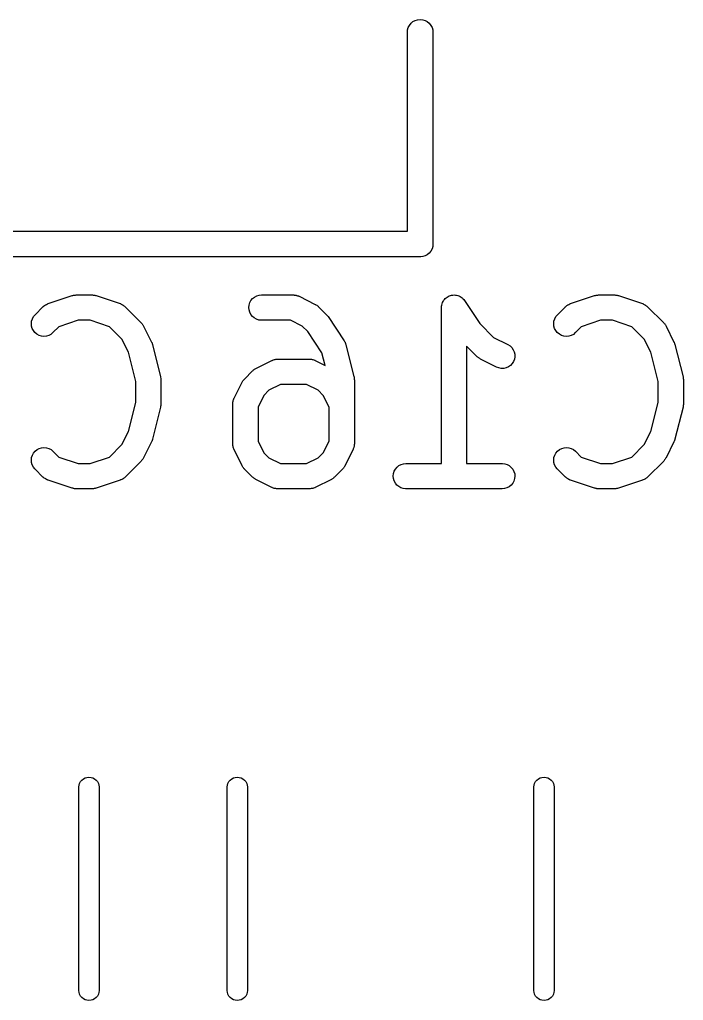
# Model space of a CAD drawing. Extents: x 60.5 to 144.3, y -114.9 to -60.3.
# Drawn here: x 104.3 to 108.24, y -112.46 to -106.64 of the extents above; entities that cross this region are included whole.
import ezdxf

# ---------------------------------------------------------------- set-up
doc = ezdxf.new("R2010")
doc.units = 0
doc.header["$MEASUREMENT"] = 0
doc.layers.add('BLACK', color=7, linetype='CONTINUOUS')

msp = doc.modelspace()

# ---------------------------------------------------------------- linework, layer by layer
at = {"layer": 'BLACK', "linetype": 'CONTINUOUS'}
for p, q in [((106.6, -106.705), (106.604, -106.691)), ((106.604, -106.691), (106.611, -106.678)), ((106.611, -106.678), (106.621, -106.666)), ((106.621, -106.666), (106.632, -106.656)), ((106.632, -106.656), (106.646, -106.649)), ((106.646, -106.649), (106.66, -106.645)), ((106.66, -106.645), (106.675, -106.644)), ((106.675, -106.644), (106.69, -106.645)), ((106.69, -106.645), (106.704, -106.649)), ((106.704, -106.649), (106.717, -106.656)), ((106.717, -106.656), (106.729, -106.666)), ((106.729, -106.666), (106.739, -106.678)), ((106.739, -106.678), (106.746, -106.691)), ((106.746, -106.691), (106.75, -106.705)), ((106.599, -106.716), (106.6, -106.705)), ((106.599, -107.899), (106.599, -106.716)), ((106.75, -106.705), (106.751, -106.716)), ((106.751, -106.716), (106.751, -107.971)), ((102.001, -107.899), (106.599, -107.899)), ((106.751, -107.975), (106.75, -107.99)), ((106.751, -107.971), (106.751, -107.975)), ((106.717, -108.039), (106.704, -108.046)), ((106.729, -108.029), (106.717, -108.039)), ((106.739, -108.017), (106.729, -108.029)), ((106.746, -108.004), (106.739, -108.017)), ((106.75, -107.99), (106.746, -108.004)), ((106.671, -108.051), (101.929, -108.051)), ((106.675, -108.051), (106.671, -108.051)), ((106.679, -108.051), (106.675, -108.051)), ((106.69, -108.05), (106.679, -108.051)), ((106.704, -108.046), (106.69, -108.05)), ((104.458, -108.333), (104.463, -108.33)), ((104.463, -108.33), (104.465, -108.33)), ((104.465, -108.33), (104.467, -108.329)), ((104.467, -108.329), (104.61, -108.281)), ((104.61, -108.281), (104.611, -108.281)), ((104.611, -108.281), (104.615, -108.28)), ((104.615, -108.28), (104.619, -108.279)), ((104.619, -108.279), (104.622, -108.279)), ((104.622, -108.279), (104.625, -108.278)), ((104.625, -108.278), (104.629, -108.278)), ((104.629, -108.278), (104.633, -108.277)), ((104.633, -108.277), (104.729, -108.277)), ((104.729, -108.277), (104.73, -108.277)), ((104.73, -108.277), (104.734, -108.278)), ((104.734, -108.278), (104.738, -108.278)), ((104.738, -108.278), (104.741, -108.279)), ((104.741, -108.279), (104.744, -108.279)), ((104.744, -108.279), (104.748, -108.28)), ((104.748, -108.28), (104.752, -108.281)), ((104.752, -108.281), (104.895, -108.329)), ((104.895, -108.329), (104.896, -108.329)), ((104.896, -108.329), (104.898, -108.33)), ((104.898, -108.33), (104.9, -108.331)), ((104.9, -108.331), (104.905, -108.333)), ((105.66, -108.337), (105.664, -108.323)), ((105.664, -108.323), (105.671, -108.31)), ((105.671, -108.31), (105.68, -108.299)), ((105.68, -108.299), (105.692, -108.29)), ((105.692, -108.29), (105.705, -108.283)), ((105.705, -108.283), (105.719, -108.279)), ((105.719, -108.279), (105.733, -108.277)), ((105.733, -108.277), (105.924, -108.277)), ((105.924, -108.277), (105.925, -108.277)), ((105.925, -108.277), (105.927, -108.278)), ((105.927, -108.278), (105.929, -108.278)), ((105.929, -108.278), (105.934, -108.278)), ((105.934, -108.278), (105.939, -108.279)), ((105.939, -108.279), (105.941, -108.28)), ((105.941, -108.28), (105.944, -108.28)), ((105.944, -108.28), (105.948, -108.282)), ((105.948, -108.282), (105.953, -108.283)), ((105.953, -108.283), (105.955, -108.285)), ((105.955, -108.285), (105.957, -108.285)), ((105.957, -108.285), (106.053, -108.333)), ((106.803, -108.337), (106.805, -108.33)), ((106.805, -108.33), (106.807, -108.323)), ((106.807, -108.323), (106.811, -108.316)), ((106.807, -108.323), (106.807, -108.323)), ((106.807, -108.323), (106.807, -108.323)), ((106.811, -108.316), (106.814, -108.31)), ((106.814, -108.31), (106.819, -108.304)), ((106.814, -108.31), (106.814, -108.31)), ((106.814, -108.31), (106.814, -108.31)), ((106.819, -108.304), (106.824, -108.299)), ((106.824, -108.299), (106.829, -108.294)), ((106.824, -108.299), (106.824, -108.299)), ((106.824, -108.299), (106.824, -108.299)), ((106.829, -108.294), (106.835, -108.29)), ((106.835, -108.29), (106.841, -108.286)), ((106.835, -108.29), (106.835, -108.29)), ((106.835, -108.29), (106.835, -108.29)), ((106.841, -108.286), (106.848, -108.283)), ((106.848, -108.283), (106.855, -108.281)), ((106.848, -108.283), (106.848, -108.283)), ((106.848, -108.283), (106.848, -108.283)), ((106.855, -108.281), (106.862, -108.279)), ((106.862, -108.279), (106.869, -108.278)), ((106.862, -108.279), (106.862, -108.279)), ((106.862, -108.279), (106.862, -108.279)), ((106.869, -108.278), (106.877, -108.277)), ((106.877, -108.277), (106.877, -108.277)), ((106.877, -108.277), (106.884, -108.278)), ((106.877, -108.277), (106.877, -108.277)), ((106.884, -108.278), (106.891, -108.279)), ((106.891, -108.279), (106.891, -108.279)), ((106.891, -108.279), (106.891, -108.279)), ((106.891, -108.279), (106.898, -108.281)), ((106.898, -108.281), (106.905, -108.283)), ((106.905, -108.283), (106.905, -108.283)), ((106.905, -108.283), (106.905, -108.283)), ((106.905, -108.283), (106.912, -108.287)), ((106.912, -108.287), (106.918, -108.29)), ((106.918, -108.29), (106.918, -108.29)), ((106.918, -108.29), (106.918, -108.29)), ((106.918, -108.29), (106.924, -108.295)), ((106.924, -108.295), (106.929, -108.299)), ((106.929, -108.299), (106.929, -108.299)), ((106.929, -108.299), (106.929, -108.3)), ((106.929, -108.3), (106.934, -108.305)), ((106.934, -108.305), (106.939, -108.311)), ((106.939, -108.311), (107.03, -108.447)), ((107.558, -108.333), (107.563, -108.33)), ((107.563, -108.33), (107.565, -108.33)), ((107.565, -108.33), (107.567, -108.329)), ((107.567, -108.329), (107.71, -108.281)), ((107.71, -108.281), (107.711, -108.281)), ((107.711, -108.281), (107.715, -108.28)), ((107.715, -108.28), (107.719, -108.279)), ((107.719, -108.279), (107.722, -108.279)), ((107.722, -108.279), (107.725, -108.278)), ((107.725, -108.278), (107.729, -108.278)), ((107.729, -108.278), (107.733, -108.277)), ((107.733, -108.277), (107.829, -108.277)), ((107.829, -108.277), (107.83, -108.277)), ((107.83, -108.277), (107.834, -108.278)), ((107.834, -108.278), (107.838, -108.278)), ((107.838, -108.278), (107.841, -108.279)), ((107.841, -108.279), (107.844, -108.279)), ((107.844, -108.279), (107.848, -108.28)), ((107.848, -108.28), (107.852, -108.281)), ((107.852, -108.281), (107.995, -108.329)), ((107.995, -108.329), (107.996, -108.329)), ((107.996, -108.329), (107.998, -108.33)), ((107.998, -108.33), (108, -108.331)), ((108, -108.331), (108.005, -108.333)), ((104.39, -108.395), (104.437, -108.347)), ((104.437, -108.347), (104.438, -108.346)), ((104.438, -108.346), (104.44, -108.345)), ((104.44, -108.345), (104.441, -108.343)), ((104.441, -108.343), (104.446, -108.34)), ((104.446, -108.34), (104.45, -108.337)), ((104.45, -108.337), (104.452, -108.336)), ((104.452, -108.336), (104.453, -108.335)), ((104.453, -108.335), (104.458, -108.333)), ((104.905, -108.333), (104.909, -108.335)), ((104.909, -108.335), (104.911, -108.337)), ((104.911, -108.337), (104.913, -108.338)), ((104.913, -108.338), (104.917, -108.341)), ((104.917, -108.341), (104.921, -108.344)), ((104.921, -108.344), (104.923, -108.346)), ((104.923, -108.346), (104.924, -108.347)), ((104.924, -108.347), (105.02, -108.442)), ((105.658, -108.352), (105.66, -108.337)), ((105.66, -108.366), (105.658, -108.352)), ((105.664, -108.38), (105.66, -108.366)), ((105.671, -108.393), (105.664, -108.38)), ((106.053, -108.333), (106.054, -108.333)), ((106.054, -108.333), (106.057, -108.336)), ((106.057, -108.336), (106.061, -108.338)), ((106.061, -108.338), (106.063, -108.34)), ((106.063, -108.34), (106.066, -108.341)), ((106.066, -108.341), (106.069, -108.344)), ((106.069, -108.344), (106.072, -108.347)), ((106.072, -108.347), (106.12, -108.395)), ((106.801, -108.351), (106.802, -108.344)), ((106.801, -108.352), (106.801, -108.351)), ((106.801, -108.351), (106.801, -108.351)), ((106.801, -108.351), (106.801, -108.351)), ((106.801, -108.351), (106.801, -108.351)), ((106.801, -109.277), (106.801, -108.352)), ((106.802, -108.344), (106.803, -108.337)), ((106.803, -108.337), (106.803, -108.337)), ((106.803, -108.337), (106.803, -108.337)), ((107.49, -108.395), (107.537, -108.347)), ((107.537, -108.347), (107.538, -108.346)), ((107.538, -108.346), (107.54, -108.345)), ((107.54, -108.345), (107.541, -108.343)), ((107.541, -108.343), (107.546, -108.34)), ((107.546, -108.34), (107.55, -108.337)), ((107.55, -108.337), (107.552, -108.336)), ((107.552, -108.336), (107.553, -108.335)), ((107.553, -108.335), (107.558, -108.333)), ((108.005, -108.333), (108.009, -108.335)), ((108.009, -108.335), (108.011, -108.337)), ((108.011, -108.337), (108.013, -108.338)), ((108.013, -108.338), (108.017, -108.341)), ((108.017, -108.341), (108.021, -108.344)), ((108.021, -108.344), (108.023, -108.346)), ((108.023, -108.346), (108.024, -108.347)), ((108.024, -108.347), (108.12, -108.442)), ((104.368, -108.447), (104.369, -108.433)), ((104.369, -108.462), (104.368, -108.447)), ((104.369, -108.433), (104.374, -108.419)), ((104.374, -108.419), (104.381, -108.406)), ((104.381, -108.406), (104.39, -108.395)), ((104.646, -108.427), (104.531, -108.466)), ((104.716, -108.427), (104.646, -108.427)), ((104.831, -108.466), (104.716, -108.427)), ((105.02, -108.442), (105.02, -108.443)), ((105.02, -108.443), (105.023, -108.446)), ((105.023, -108.446), (105.026, -108.449)), ((105.68, -108.405), (105.671, -108.393)), ((105.691, -108.414), (105.68, -108.405)), ((105.704, -108.421), (105.691, -108.414)), ((105.718, -108.426), (105.704, -108.421)), ((105.732, -108.427), (105.718, -108.426)), ((105.733, -108.427), (105.732, -108.427)), ((105.906, -108.427), (105.733, -108.427)), ((105.975, -108.462), (105.906, -108.427)), ((106.12, -108.395), (106.12, -108.395)), ((106.12, -108.395), (106.12, -108.395)), ((106.12, -108.395), (106.12, -108.395)), ((106.12, -108.395), (106.12, -108.395)), ((106.12, -108.395), (106.125, -108.401)), ((106.125, -108.401), (106.129, -108.406)), ((106.129, -108.406), (106.224, -108.549)), ((107.03, -108.447), (107.111, -108.529)), ((107.468, -108.447), (107.469, -108.433)), ((107.469, -108.462), (107.468, -108.447)), ((107.469, -108.433), (107.474, -108.419)), ((107.474, -108.419), (107.481, -108.406)), ((107.481, -108.406), (107.49, -108.395)), ((107.746, -108.427), (107.631, -108.466)), ((107.816, -108.427), (107.746, -108.427)), ((107.931, -108.466), (107.816, -108.427)), ((108.12, -108.442), (108.12, -108.443)), ((108.12, -108.443), (108.123, -108.446)), ((108.123, -108.446), (108.126, -108.449)), ((104.373, -108.476), (104.369, -108.462)), ((104.38, -108.489), (104.373, -108.476)), ((104.389, -108.5), (104.38, -108.489)), ((104.401, -108.51), (104.389, -108.5)), ((104.495, -108.501), (104.484, -108.511)), ((104.496, -108.501), (104.495, -108.501)), ((104.531, -108.466), (104.496, -108.501)), ((104.905, -108.54), (104.831, -108.466)), ((105.026, -108.449), (105.028, -108.452)), ((105.028, -108.452), (105.03, -108.454)), ((105.03, -108.454), (105.032, -108.458)), ((105.032, -108.458), (105.034, -108.462)), ((105.034, -108.462), (105.081, -108.557)), ((106.008, -108.495), (105.975, -108.462)), ((106.092, -108.621), (106.008, -108.495)), ((107.473, -108.476), (107.469, -108.462)), ((107.48, -108.489), (107.473, -108.476)), ((107.489, -108.5), (107.48, -108.489)), ((107.501, -108.51), (107.489, -108.5)), ((107.595, -108.501), (107.584, -108.511)), ((107.596, -108.501), (107.595, -108.501)), ((107.631, -108.466), (107.596, -108.501)), ((108.005, -108.54), (107.931, -108.466)), ((108.126, -108.449), (108.128, -108.452)), ((108.128, -108.452), (108.13, -108.454)), ((108.13, -108.454), (108.132, -108.458)), ((108.132, -108.458), (108.134, -108.462)), ((108.134, -108.462), (108.181, -108.557)), ((104.414, -108.517), (104.401, -108.51)), ((104.428, -108.521), (104.414, -108.517)), ((104.442, -108.523), (104.428, -108.521)), ((104.457, -108.521), (104.442, -108.523)), ((104.471, -108.517), (104.457, -108.521)), ((104.484, -108.511), (104.471, -108.517)), ((104.944, -108.617), (104.905, -108.54)), ((105.081, -108.557), (105.082, -108.558)), ((105.082, -108.558), (105.082, -108.558)), ((105.082, -108.558), (105.082, -108.558)), ((105.082, -108.558), (105.084, -108.565)), ((106.224, -108.549), (106.225, -108.55)), ((106.225, -108.55), (106.227, -108.554)), ((106.227, -108.554), (106.23, -108.558)), ((106.23, -108.558), (106.231, -108.561)), ((106.231, -108.561), (106.232, -108.563)), ((106.232, -108.563), (106.233, -108.568)), ((107.111, -108.529), (107.195, -108.571)), ((107.514, -108.517), (107.501, -108.51)), ((107.528, -108.521), (107.514, -108.517)), ((107.542, -108.523), (107.528, -108.521)), ((107.557, -108.521), (107.542, -108.523)), ((107.571, -108.517), (107.557, -108.521)), ((107.584, -108.511), (107.571, -108.517)), ((108.044, -108.617), (108.005, -108.54)), ((108.181, -108.557), (108.182, -108.558)), ((108.182, -108.558), (108.182, -108.558)), ((108.182, -108.558), (108.182, -108.558)), ((108.182, -108.558), (108.184, -108.565)), ((104.987, -108.79), (104.944, -108.617)), ((105.084, -108.565), (105.087, -108.572)), ((105.087, -108.572), (105.087, -108.572)), ((105.087, -108.572), (105.087, -108.572)), ((105.087, -108.572), (105.135, -108.763)), ((106.111, -108.695), (106.092, -108.621)), ((106.233, -108.568), (106.235, -108.572)), ((106.235, -108.572), (106.282, -108.763)), ((107.014, -108.644), (106.951, -108.581)), ((106.951, -108.581), (106.951, -109.277)), ((107.195, -108.571), (107.196, -108.571)), ((107.196, -108.571), (107.209, -108.579)), ((107.209, -108.579), (107.219, -108.59)), ((107.219, -108.59), (107.227, -108.602)), ((107.227, -108.602), (107.233, -108.615)), ((107.233, -108.615), (107.236, -108.629)), ((108.087, -108.79), (108.044, -108.617)), ((108.184, -108.565), (108.187, -108.572)), ((108.187, -108.572), (108.187, -108.572)), ((108.187, -108.572), (108.187, -108.572)), ((108.187, -108.572), (108.235, -108.763)), ((105.7, -108.714), (105.795, -108.666)), ((105.795, -108.666), (105.796, -108.666)), ((105.796, -108.666), (105.798, -108.665)), ((105.798, -108.665), (105.8, -108.664)), ((105.8, -108.664), (105.805, -108.663)), ((105.805, -108.663), (105.81, -108.661)), ((105.81, -108.661), (105.812, -108.66)), ((105.812, -108.66), (105.814, -108.66)), ((105.814, -108.66), (105.819, -108.659)), ((105.819, -108.659), (105.824, -108.658)), ((105.824, -108.658), (105.826, -108.659)), ((105.826, -108.659), (105.829, -108.658)), ((105.829, -108.658), (106.019, -108.658)), ((106.019, -108.658), (106.02, -108.658)), ((106.02, -108.658), (106.022, -108.659)), ((106.022, -108.659), (106.024, -108.659)), ((106.024, -108.659), (106.03, -108.659)), ((106.03, -108.659), (106.035, -108.66)), ((106.035, -108.66), (106.037, -108.661)), ((106.037, -108.661), (106.039, -108.661)), ((106.039, -108.661), (106.044, -108.663)), ((106.044, -108.663), (106.049, -108.664)), ((106.049, -108.664), (106.051, -108.665)), ((106.051, -108.665), (106.053, -108.666)), ((106.053, -108.666), (106.111, -108.695)), ((107.017, -108.646), (107.014, -108.644)), ((107.02, -108.649), (107.017, -108.646)), ((107.023, -108.651), (107.02, -108.649)), ((107.025, -108.653), (107.023, -108.651)), ((107.029, -108.655), (107.025, -108.653)), ((107.032, -108.657), (107.029, -108.655)), ((107.033, -108.658), (107.032, -108.657)), ((107.128, -108.705), (107.033, -108.658)), ((107.229, -108.672), (107.221, -108.684)), ((107.234, -108.658), (107.229, -108.672)), ((107.237, -108.644), (107.234, -108.658)), ((107.236, -108.629), (107.237, -108.644)), ((105.633, -108.776), (105.68, -108.728)), ((105.68, -108.728), (105.681, -108.727)), ((105.681, -108.727), (105.684, -108.725)), ((105.684, -108.725), (105.687, -108.722)), ((105.687, -108.722), (105.69, -108.72)), ((105.69, -108.72), (105.692, -108.718)), ((105.692, -108.718), (105.696, -108.716)), ((105.696, -108.716), (105.7, -108.714)), ((107.142, -108.71), (107.128, -108.705)), ((107.156, -108.713), (107.142, -108.71)), ((107.171, -108.713), (107.156, -108.713)), ((107.185, -108.709), (107.171, -108.713)), ((107.199, -108.703), (107.185, -108.709)), ((107.211, -108.695), (107.199, -108.703)), ((107.221, -108.684), (107.211, -108.695)), ((104.987, -108.915), (104.987, -108.79)), ((105.135, -108.763), (105.135, -108.764)), ((105.135, -108.764), (105.135, -108.765)), ((105.135, -108.765), (105.135, -108.766)), ((105.135, -108.766), (105.136, -108.772)), ((105.136, -108.772), (105.137, -108.778)), ((105.137, -108.778), (105.137, -108.78)), ((105.137, -108.78), (105.137, -108.781)), ((105.137, -108.781), (105.137, -108.924)), ((105.571, -108.89), (105.619, -108.795)), ((105.619, -108.794), (105.621, -108.791)), ((105.619, -108.795), (105.619, -108.794)), ((105.621, -108.791), (105.623, -108.787)), ((105.623, -108.787), (105.625, -108.784)), ((105.625, -108.784), (105.627, -108.782)), ((105.627, -108.782), (105.63, -108.779)), ((105.63, -108.779), (105.633, -108.776)), ((106.282, -108.763), (106.283, -108.764)), ((106.283, -108.764), (106.283, -108.765)), ((106.283, -108.765), (106.283, -108.766)), ((106.283, -108.766), (106.284, -108.772)), ((106.284, -108.772), (106.284, -108.778)), ((106.284, -108.778), (106.284, -108.78)), ((106.284, -108.78), (106.285, -108.781)), ((106.285, -108.781), (106.285, -109.162)), ((108.087, -108.915), (108.087, -108.79)), ((108.235, -108.763), (108.235, -108.764)), ((108.235, -108.764), (108.235, -108.765)), ((108.235, -108.765), (108.235, -108.766)), ((108.235, -108.766), (108.236, -108.772)), ((108.236, -108.772), (108.237, -108.778)), ((108.237, -108.778), (108.237, -108.78)), ((108.237, -108.78), (108.237, -108.781)), ((108.237, -108.781), (108.237, -108.924)), ((105.778, -108.843), (105.747, -108.873)), ((105.846, -108.808), (105.778, -108.843)), ((106.001, -108.808), (105.846, -108.808)), ((106.07, -108.843), (106.001, -108.808)), ((106.1, -108.873), (106.07, -108.843)), ((105.564, -108.913), (105.565, -108.908)), ((105.565, -108.906), (105.566, -108.904)), ((105.565, -108.908), (105.565, -108.906)), ((105.566, -108.904), (105.568, -108.899)), ((105.568, -108.899), (105.569, -108.894)), ((105.569, -108.894), (105.57, -108.892)), ((105.57, -108.892), (105.571, -108.89)), ((105.747, -108.873), (105.713, -108.942)), ((106.135, -108.942), (106.1, -108.873)), ((104.944, -109.088), (104.987, -108.915)), ((105.135, -108.942), (105.087, -109.132)), ((105.136, -108.933), (105.135, -108.939)), ((105.135, -108.939), (105.135, -108.941)), ((105.135, -108.941), (105.135, -108.942)), ((105.137, -108.928), (105.136, -108.933)), ((105.137, -108.924), (105.137, -108.925)), ((105.137, -108.925), (105.137, -108.926)), ((105.137, -108.926), (105.137, -108.928)), ((105.563, -108.918), (105.564, -108.913)), ((105.563, -108.921), (105.563, -108.918)), ((105.563, -108.923), (105.563, -108.921)), ((105.563, -108.924), (105.563, -108.923)), ((105.563, -109.162), (105.563, -108.924)), ((105.713, -108.942), (105.713, -109.144)), ((106.135, -109.144), (106.135, -108.942)), ((108.044, -109.088), (108.087, -108.915)), ((108.235, -108.942), (108.187, -109.132)), ((108.236, -108.933), (108.235, -108.939)), ((108.235, -108.939), (108.235, -108.941)), ((108.235, -108.941), (108.235, -108.942)), ((108.237, -108.928), (108.236, -108.933)), ((108.237, -108.924), (108.237, -108.925)), ((108.237, -108.925), (108.237, -108.926)), ((108.237, -108.926), (108.237, -108.928)), ((104.905, -109.165), (104.944, -109.088)), ((105.084, -109.141), (105.082, -109.147)), ((105.087, -109.134), (105.084, -109.141)), ((105.087, -109.132), (105.087, -109.133)), ((105.087, -109.133), (105.087, -109.134)), ((105.087, -109.134), (105.087, -109.134)), ((105.713, -109.144), (105.747, -109.213)), ((106.1, -109.213), (106.135, -109.144)), ((108.005, -109.165), (108.044, -109.088)), ((108.184, -109.141), (108.182, -109.147)), ((108.187, -109.134), (108.184, -109.141)), ((108.187, -109.132), (108.187, -109.133)), ((108.187, -109.133), (108.187, -109.134)), ((108.187, -109.134), (108.187, -109.134)), ((104.39, -109.204), (104.402, -109.195)), ((104.402, -109.195), (104.415, -109.188)), ((104.415, -109.188), (104.429, -109.184)), ((104.429, -109.184), (104.443, -109.182)), ((104.443, -109.182), (104.458, -109.184)), ((104.458, -109.184), (104.472, -109.188)), ((104.472, -109.188), (104.485, -109.195)), ((104.485, -109.195), (104.496, -109.204)), ((104.831, -109.239), (104.905, -109.165)), ((105.081, -109.148), (105.034, -109.243)), ((105.082, -109.147), (105.081, -109.148)), ((105.081, -109.148), (105.081, -109.148)), ((105.563, -109.164), (105.563, -109.162)), ((105.563, -109.166), (105.563, -109.164)), ((105.564, -109.171), (105.563, -109.166)), ((105.565, -109.176), (105.564, -109.171)), ((105.565, -109.179), (105.565, -109.176)), ((105.566, -109.181), (105.565, -109.179)), ((105.567, -109.186), (105.566, -109.181)), ((105.569, -109.19), (105.567, -109.186)), ((105.57, -109.192), (105.569, -109.19)), ((105.571, -109.195), (105.57, -109.192)), ((105.619, -109.291), (105.571, -109.195)), ((105.571, -109.195), (105.571, -109.195)), ((106.277, -109.195), (106.229, -109.291)), ((106.278, -109.191), (106.277, -109.193)), ((106.277, -109.193), (106.277, -109.195)), ((106.28, -109.187), (106.278, -109.191)), ((106.282, -109.182), (106.28, -109.187)), ((106.283, -109.177), (106.282, -109.18)), ((106.282, -109.18), (106.282, -109.182)), ((106.284, -109.167), (106.283, -109.172)), ((106.283, -109.172), (106.283, -109.177)), ((106.285, -109.163), (106.284, -109.165)), ((106.284, -109.165), (106.284, -109.167)), ((106.285, -109.162), (106.285, -109.163)), ((107.49, -109.204), (107.502, -109.195)), ((107.502, -109.195), (107.515, -109.188)), ((107.515, -109.188), (107.529, -109.184)), ((107.529, -109.184), (107.543, -109.182)), ((107.543, -109.182), (107.558, -109.184)), ((107.558, -109.184), (107.572, -109.188)), ((107.572, -109.188), (107.585, -109.195)), ((107.585, -109.195), (107.596, -109.204)), ((107.931, -109.239), (108.005, -109.165)), ((108.181, -109.148), (108.134, -109.243)), ((108.182, -109.147), (108.181, -109.148)), ((108.181, -109.148), (108.181, -109.148)), ((104.368, -109.256), (104.369, -109.242)), ((104.369, -109.271), (104.368, -109.256)), ((104.369, -109.242), (104.374, -109.228)), ((104.374, -109.228), (104.381, -109.215)), ((104.381, -109.215), (104.39, -109.204)), ((104.496, -109.204), (104.531, -109.239)), ((104.531, -109.239), (104.646, -109.277)), ((104.716, -109.277), (104.831, -109.239)), ((105.022, -109.259), (105.02, -109.263)), ((105.025, -109.256), (105.022, -109.259)), ((105.027, -109.254), (105.025, -109.256)), ((105.029, -109.251), (105.027, -109.254)), ((105.031, -109.248), (105.029, -109.251)), ((105.033, -109.244), (105.031, -109.248)), ((105.034, -109.243), (105.033, -109.244)), ((105.747, -109.213), (105.778, -109.243)), ((105.778, -109.243), (105.846, -109.277)), ((106.001, -109.277), (106.07, -109.243)), ((106.07, -109.243), (106.1, -109.213)), ((107.468, -109.256), (107.469, -109.242)), ((107.469, -109.271), (107.468, -109.256)), ((107.469, -109.242), (107.474, -109.228)), ((107.474, -109.228), (107.481, -109.215)), ((107.481, -109.215), (107.49, -109.204)), ((107.596, -109.204), (107.631, -109.239)), ((107.631, -109.239), (107.746, -109.277)), ((107.816, -109.277), (107.931, -109.239)), ((108.122, -109.259), (108.12, -109.263)), ((108.125, -109.256), (108.122, -109.259)), ((108.127, -109.254), (108.125, -109.256)), ((108.129, -109.251), (108.127, -109.254)), ((108.131, -109.248), (108.129, -109.251)), ((108.133, -109.244), (108.131, -109.248)), ((108.134, -109.243), (108.133, -109.244)), ((104.373, -109.285), (104.369, -109.271)), ((104.38, -109.298), (104.373, -109.285)), ((104.389, -109.309), (104.38, -109.298)), ((104.39, -109.31), (104.389, -109.309)), ((104.437, -109.358), (104.39, -109.31)), ((104.646, -109.277), (104.716, -109.277)), ((105.02, -109.263), (104.924, -109.358)), ((105.621, -109.294), (105.619, -109.291)), ((105.623, -109.298), (105.621, -109.294)), ((105.625, -109.3), (105.623, -109.298)), ((105.626, -109.303), (105.625, -109.3)), ((105.629, -109.306), (105.626, -109.303)), ((105.632, -109.309), (105.629, -109.306)), ((105.633, -109.31), (105.632, -109.309)), ((105.68, -109.358), (105.633, -109.31)), ((105.846, -109.277), (106.001, -109.277)), ((106.215, -109.31), (106.167, -109.358)), ((106.218, -109.307), (106.215, -109.31)), ((106.221, -109.304), (106.218, -109.307)), ((106.222, -109.301), (106.221, -109.304)), ((106.224, -109.299), (106.222, -109.301)), ((106.226, -109.295), (106.224, -109.299)), ((106.229, -109.292), (106.226, -109.295)), ((106.229, -109.291), (106.229, -109.292)), ((106.521, -109.323), (106.528, -109.31)), ((106.528, -109.31), (106.538, -109.299)), ((106.538, -109.299), (106.549, -109.29)), ((106.549, -109.29), (106.562, -109.283)), ((106.562, -109.283), (106.576, -109.279)), ((106.576, -109.279), (106.59, -109.277)), ((106.59, -109.277), (106.801, -109.277)), ((106.951, -109.277), (107.162, -109.277)), ((107.162, -109.277), (107.163, -109.277)), ((107.163, -109.277), (107.177, -109.279)), ((107.177, -109.279), (107.191, -109.283)), ((107.191, -109.283), (107.204, -109.29)), ((107.204, -109.29), (107.215, -109.3)), ((107.215, -109.3), (107.225, -109.311)), ((107.225, -109.311), (107.231, -109.324)), ((107.473, -109.285), (107.469, -109.271)), ((107.48, -109.298), (107.473, -109.285)), ((107.489, -109.309), (107.48, -109.298)), ((107.49, -109.31), (107.489, -109.309)), ((107.537, -109.358), (107.49, -109.31)), ((107.746, -109.277), (107.816, -109.277)), ((108.12, -109.263), (108.024, -109.358)), ((104.439, -109.359), (104.437, -109.358)), ((104.441, -109.361), (104.439, -109.359)), ((104.445, -109.364), (104.441, -109.361)), ((104.449, -109.367), (104.445, -109.364)), ((104.451, -109.368), (104.449, -109.367)), ((104.452, -109.369), (104.451, -109.368)), ((104.457, -109.372), (104.452, -109.369)), ((104.462, -109.374), (104.457, -109.372)), ((104.464, -109.375), (104.462, -109.374)), ((104.466, -109.376), (104.464, -109.375)), ((104.467, -109.376), (104.466, -109.376)), ((104.61, -109.424), (104.467, -109.376)), ((104.895, -109.376), (104.752, -109.424)), ((104.897, -109.375), (104.895, -109.376)), ((104.899, -109.374), (104.897, -109.375)), ((104.904, -109.372), (104.899, -109.374)), ((104.909, -109.37), (104.904, -109.372)), ((104.91, -109.369), (104.909, -109.37)), ((104.912, -109.368), (104.91, -109.369)), ((104.916, -109.364), (104.912, -109.368)), ((104.92, -109.362), (104.916, -109.364)), ((104.922, -109.36), (104.92, -109.362)), ((104.924, -109.359), (104.922, -109.36)), ((104.924, -109.358), (104.924, -109.359)), ((105.684, -109.36), (105.68, -109.358)), ((105.687, -109.363), (105.684, -109.36)), ((105.689, -109.365), (105.687, -109.363)), ((105.692, -109.367), (105.689, -109.365)), ((105.695, -109.369), (105.692, -109.367)), ((105.699, -109.371), (105.695, -109.369)), ((105.7, -109.372), (105.699, -109.371)), ((105.795, -109.419), (105.7, -109.372)), ((106.148, -109.372), (106.053, -109.419)), ((106.151, -109.37), (106.148, -109.372)), ((106.155, -109.368), (106.151, -109.37)), ((106.158, -109.366), (106.155, -109.368)), ((106.16, -109.364), (106.158, -109.366)), ((106.163, -109.361), (106.16, -109.364)), ((106.167, -109.359), (106.163, -109.361)), ((106.167, -109.358), (106.167, -109.359)), ((106.515, -109.352), (106.517, -109.337)), ((106.517, -109.366), (106.515, -109.352)), ((106.517, -109.337), (106.521, -109.323)), ((106.521, -109.38), (106.517, -109.366)), ((107.231, -109.324), (107.236, -109.338)), ((107.235, -109.367), (107.231, -109.381)), ((107.237, -109.353), (107.235, -109.367)), ((107.236, -109.338), (107.237, -109.353)), ((107.539, -109.359), (107.537, -109.358)), ((107.541, -109.361), (107.539, -109.359)), ((107.545, -109.364), (107.541, -109.361)), ((107.549, -109.367), (107.545, -109.364)), ((107.551, -109.368), (107.549, -109.367)), ((107.552, -109.369), (107.551, -109.368)), ((107.557, -109.372), (107.552, -109.369)), ((107.562, -109.374), (107.557, -109.372)), ((107.564, -109.375), (107.562, -109.374)), ((107.566, -109.376), (107.564, -109.375)), ((107.567, -109.376), (107.566, -109.376)), ((107.71, -109.424), (107.567, -109.376)), ((107.995, -109.376), (107.852, -109.424)), ((107.997, -109.375), (107.995, -109.376)), ((107.999, -109.374), (107.997, -109.375)), ((108.004, -109.372), (107.999, -109.374)), ((108.009, -109.37), (108.004, -109.372)), ((108.01, -109.369), (108.009, -109.37)), ((108.012, -109.368), (108.01, -109.369)), ((108.016, -109.364), (108.012, -109.368)), ((108.02, -109.362), (108.016, -109.364)), ((108.022, -109.36), (108.02, -109.362)), ((108.024, -109.359), (108.022, -109.36)), ((108.024, -109.358), (108.024, -109.359)), ((104.614, -109.424), (104.61, -109.424)), ((104.618, -109.426), (104.614, -109.424)), ((104.621, -109.426), (104.618, -109.426)), ((104.624, -109.427), (104.621, -109.426)), ((104.628, -109.427), (104.624, -109.427)), ((104.632, -109.427), (104.628, -109.427)), ((104.633, -109.427), (104.632, -109.427)), ((104.729, -109.427), (104.633, -109.427)), ((104.733, -109.427), (104.729, -109.427)), ((104.737, -109.427), (104.733, -109.427)), ((104.74, -109.426), (104.737, -109.427)), ((104.743, -109.426), (104.74, -109.426)), ((104.747, -109.425), (104.743, -109.426)), ((104.751, -109.424), (104.747, -109.425)), ((104.752, -109.424), (104.751, -109.424)), ((105.797, -109.42), (105.795, -109.419)), ((105.799, -109.421), (105.797, -109.42)), ((105.804, -109.423), (105.799, -109.421)), ((105.809, -109.425), (105.804, -109.423)), ((105.811, -109.425), (105.809, -109.425)), ((105.813, -109.426), (105.811, -109.425)), ((105.818, -109.426), (105.813, -109.426)), ((105.823, -109.427), (105.818, -109.426)), ((105.825, -109.427), (105.823, -109.427)), ((105.828, -109.427), (105.825, -109.427)), ((105.829, -109.427), (105.828, -109.427)), ((106.019, -109.427), (105.829, -109.427)), ((106.021, -109.427), (106.019, -109.427)), ((106.023, -109.427), (106.021, -109.427)), ((106.029, -109.426), (106.023, -109.427)), ((106.034, -109.426), (106.029, -109.426)), ((106.036, -109.425), (106.034, -109.426)), ((106.038, -109.425), (106.036, -109.425)), ((106.043, -109.423), (106.038, -109.425)), ((106.048, -109.422), (106.043, -109.423)), ((106.05, -109.421), (106.048, -109.422)), ((106.052, -109.42), (106.05, -109.421)), ((106.053, -109.419), (106.052, -109.42)), ((106.528, -109.393), (106.521, -109.38)), ((106.537, -109.405), (106.528, -109.393)), ((106.548, -109.414), (106.537, -109.405)), ((106.561, -109.421), (106.548, -109.414)), ((106.575, -109.426), (106.561, -109.421)), ((106.589, -109.427), (106.575, -109.426)), ((106.59, -109.427), (106.589, -109.427)), ((107.162, -109.427), (106.59, -109.427)), ((107.176, -109.426), (107.162, -109.427)), ((107.19, -109.422), (107.176, -109.426)), ((107.203, -109.415), (107.19, -109.422)), ((107.215, -109.406), (107.203, -109.415)), ((107.224, -109.394), (107.215, -109.406)), ((107.231, -109.381), (107.224, -109.394)), ((107.714, -109.424), (107.71, -109.424)), ((107.718, -109.426), (107.714, -109.424)), ((107.721, -109.426), (107.718, -109.426)), ((107.724, -109.427), (107.721, -109.426)), ((107.728, -109.427), (107.724, -109.427)), ((107.732, -109.427), (107.728, -109.427)), ((107.733, -109.427), (107.732, -109.427)), ((107.829, -109.427), (107.733, -109.427)), ((107.833, -109.427), (107.829, -109.427)), ((107.837, -109.427), (107.833, -109.427)), ((107.84, -109.426), (107.837, -109.427)), ((107.843, -109.426), (107.84, -109.426)), ((107.847, -109.425), (107.843, -109.426)), ((107.851, -109.424), (107.847, -109.425)), ((107.852, -109.424), (107.851, -109.424)), ((104.651, -111.186), (104.654, -111.175)), ((104.654, -111.175), (104.66, -111.164)), ((104.66, -111.164), (104.667, -111.155)), ((104.667, -111.155), (104.677, -111.148)), ((104.677, -111.148), (104.687, -111.142)), ((104.687, -111.142), (104.698, -111.139)), ((104.698, -111.139), (104.71, -111.138)), ((104.71, -111.138), (104.722, -111.139)), ((104.722, -111.139), (104.733, -111.142)), ((104.733, -111.142), (104.743, -111.148)), ((104.743, -111.148), (104.753, -111.155)), ((104.753, -111.155), (104.76, -111.164)), ((104.76, -111.164), (104.766, -111.175)), ((104.766, -111.175), (104.769, -111.186)), ((105.531, -111.186), (105.534, -111.175)), ((105.534, -111.175), (105.54, -111.164)), ((105.54, -111.164), (105.547, -111.155)), ((105.547, -111.155), (105.557, -111.148)), ((105.557, -111.148), (105.567, -111.142)), ((105.567, -111.142), (105.578, -111.139)), ((105.578, -111.139), (105.59, -111.138)), ((105.59, -111.138), (105.602, -111.139)), ((105.602, -111.139), (105.613, -111.142)), ((105.613, -111.142), (105.623, -111.148)), ((105.623, -111.148), (105.633, -111.155)), ((105.633, -111.155), (105.64, -111.164)), ((105.64, -111.164), (105.646, -111.175)), ((105.646, -111.175), (105.649, -111.186)), ((107.351, -111.186), (107.354, -111.175)), ((107.354, -111.175), (107.36, -111.164)), ((107.36, -111.164), (107.367, -111.155)), ((107.367, -111.155), (107.377, -111.148)), ((107.377, -111.148), (107.387, -111.142)), ((107.387, -111.142), (107.398, -111.139)), ((107.398, -111.139), (107.41, -111.138)), ((107.41, -111.138), (107.422, -111.139)), ((107.422, -111.139), (107.433, -111.142)), ((107.433, -111.142), (107.443, -111.148)), ((107.443, -111.148), (107.453, -111.155)), ((107.453, -111.155), (107.46, -111.164)), ((107.46, -111.164), (107.466, -111.175)), ((107.466, -111.175), (107.469, -111.186)), ((104.65, -111.195), (104.651, -111.186)), ((104.65, -112.405), (104.65, -111.195)), ((104.769, -111.186), (104.77, -111.195)), ((104.77, -111.195), (104.77, -112.405)), ((105.53, -111.195), (105.531, -111.186)), ((105.53, -112.405), (105.53, -111.195)), ((105.649, -111.186), (105.65, -111.195)), ((105.65, -111.195), (105.65, -112.405)), ((107.35, -111.195), (107.351, -111.186)), ((107.35, -112.405), (107.35, -111.195)), ((107.469, -111.186), (107.47, -111.195)), ((107.47, -111.195), (107.47, -112.405)), ((104.651, -112.414), (104.65, -112.405)), ((104.654, -112.425), (104.651, -112.414)), ((104.66, -112.436), (104.654, -112.425)), ((104.667, -112.445), (104.66, -112.436)), ((104.677, -112.452), (104.667, -112.445)), ((104.687, -112.458), (104.677, -112.452)), ((104.698, -112.461), (104.687, -112.458)), ((104.71, -112.462), (104.698, -112.461)), ((104.722, -112.461), (104.71, -112.462)), ((104.733, -112.458), (104.722, -112.461)), ((104.743, -112.452), (104.733, -112.458)), ((104.753, -112.445), (104.743, -112.452)), ((104.76, -112.436), (104.753, -112.445)), ((104.766, -112.425), (104.76, -112.436)), ((104.769, -112.414), (104.766, -112.425)), ((104.77, -112.405), (104.769, -112.414)), ((105.531, -112.414), (105.53, -112.405)), ((105.534, -112.425), (105.531, -112.414)), ((105.54, -112.436), (105.534, -112.425)), ((105.547, -112.445), (105.54, -112.436)), ((105.557, -112.452), (105.547, -112.445)), ((105.567, -112.458), (105.557, -112.452)), ((105.578, -112.461), (105.567, -112.458)), ((105.59, -112.462), (105.578, -112.461)), ((105.602, -112.461), (105.59, -112.462)), ((105.613, -112.458), (105.602, -112.461)), ((105.623, -112.452), (105.613, -112.458)), ((105.633, -112.445), (105.623, -112.452)), ((105.64, -112.436), (105.633, -112.445)), ((105.646, -112.425), (105.64, -112.436)), ((105.649, -112.414), (105.646, -112.425)), ((105.65, -112.405), (105.649, -112.414)), ((107.351, -112.414), (107.35, -112.405)), ((107.354, -112.425), (107.351, -112.414)), ((107.36, -112.436), (107.354, -112.425)), ((107.367, -112.445), (107.36, -112.436)), ((107.377, -112.452), (107.367, -112.445)), ((107.387, -112.458), (107.377, -112.452)), ((107.398, -112.461), (107.387, -112.458)), ((107.41, -112.462), (107.398, -112.461)), ((107.422, -112.461), (107.41, -112.462)), ((107.433, -112.458), (107.422, -112.461)), ((107.443, -112.452), (107.433, -112.458)), ((107.453, -112.445), (107.443, -112.452)), ((107.46, -112.436), (107.453, -112.445)), ((107.466, -112.425), (107.46, -112.436)), ((107.469, -112.414), (107.466, -112.425)), ((107.47, -112.405), (107.469, -112.414))]:
    msp.add_line(p, q, dxfattribs=at)

doc.saveas('drawing.dxf')
